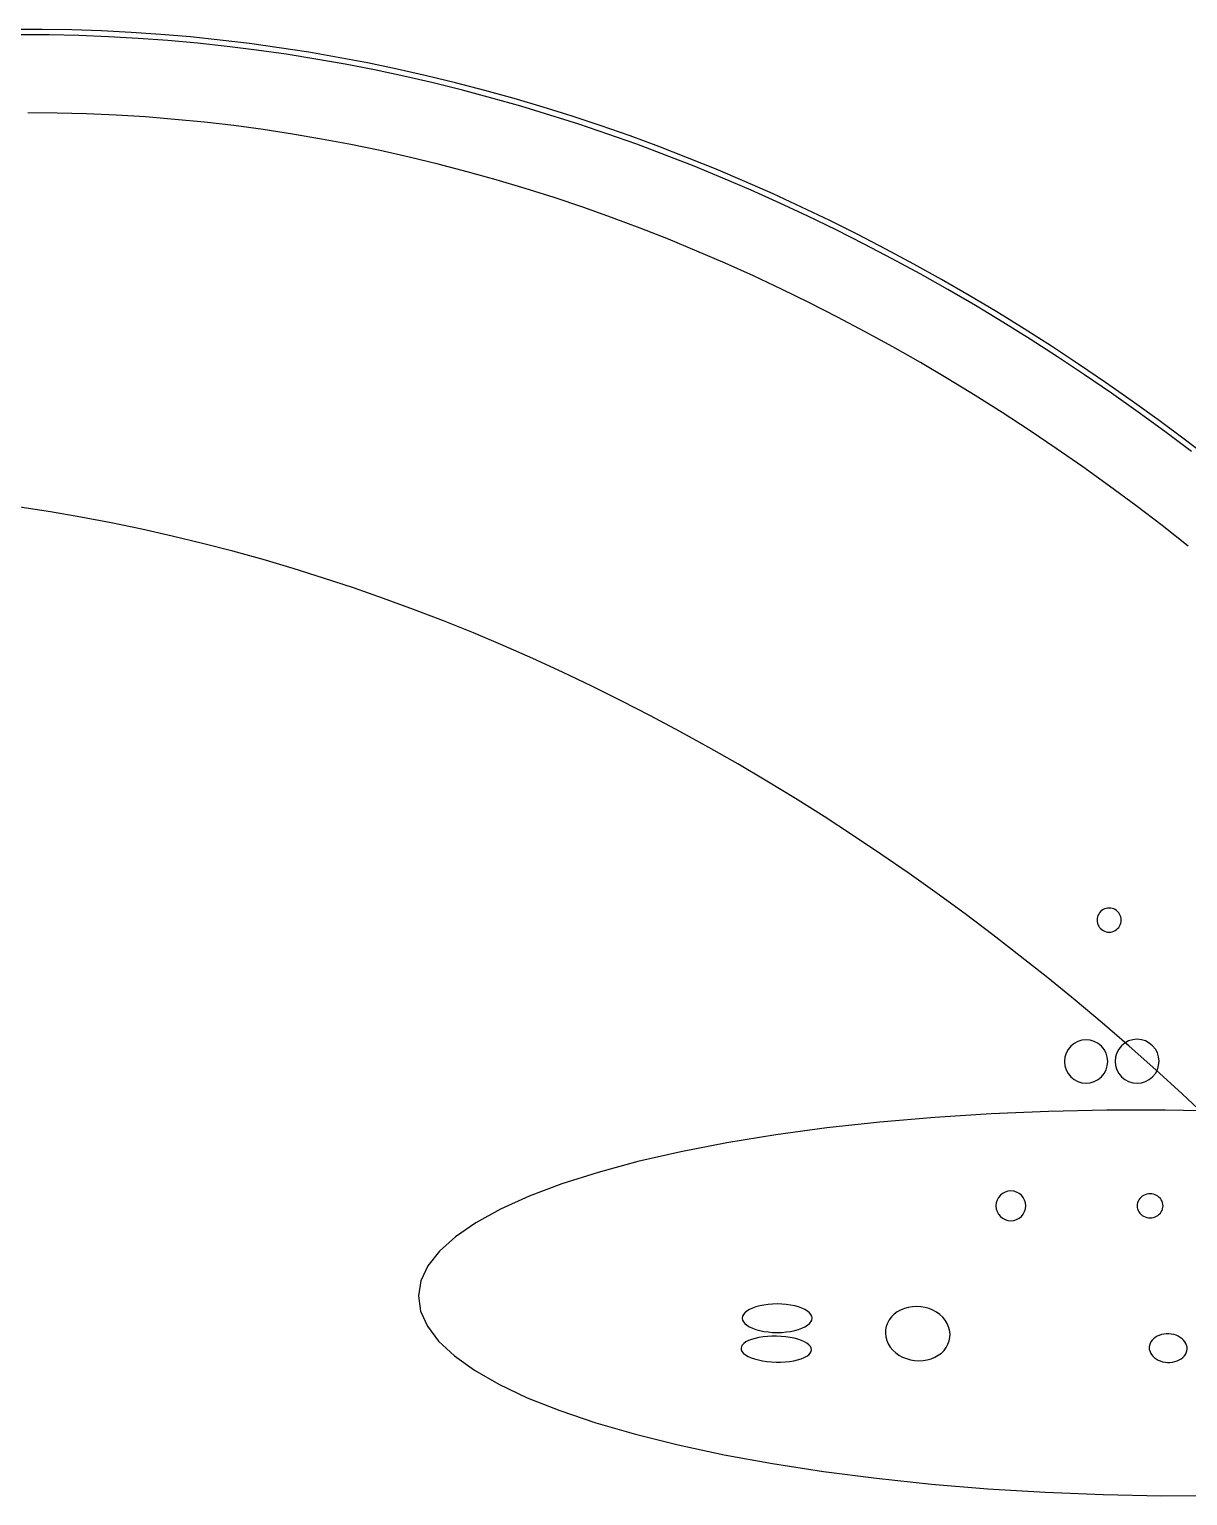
# Model space of a CAD drawing. Extents: x -1 to 217, y -22 to 302.
# Drawn here: x 108 to 157.4, y 239 to 301.6 of the extents above; entities that cross this region are included whole.
import ezdxf

# ---------------------------------------------------------------- set-up
doc = ezdxf.new("R2010")
doc.units = 0

msp = doc.modelspace()

# ---------------------------------------------------------------- linework, layer by layer
at = {"layer": 'CIRCLES'}
for p, q in [((152.714, 258.409), (152.554, 258.323)), ((152.887, 258.461), (152.714, 258.409)), ((153.067, 258.479), (152.887, 258.461)), ((153.247, 258.461), (153.067, 258.479)), ((153.42, 258.409), (153.247, 258.461)), ((153.58, 258.323), (153.42, 258.409)), ((154.884, 258.43), (154.722, 258.343)), ((155.06, 258.483), (154.884, 258.43)), ((155.243, 258.501), (155.06, 258.483)), ((155.426, 258.483), (155.243, 258.501)), ((155.602, 258.43), (155.426, 258.483)), ((155.764, 258.343), (155.602, 258.43)), ((152.214, 257.909), (152.162, 257.736)), ((152.299, 258.069), (152.214, 257.909)), ((152.414, 258.209), (152.299, 258.069)), ((152.554, 258.323), (152.414, 258.209)), ((153.719, 258.209), (153.58, 258.323)), ((153.834, 258.069), (153.719, 258.209)), ((153.919, 257.909), (153.834, 258.069)), ((153.972, 257.736), (153.919, 257.909)), ((154.377, 257.923), (154.323, 257.747)), ((154.463, 258.085), (154.377, 257.923)), ((154.58, 258.227), (154.463, 258.085)), ((154.722, 258.343), (154.58, 258.227)), ((155.906, 258.227), (155.764, 258.343)), ((156.023, 258.085), (155.906, 258.227)), ((156.109, 257.923), (156.023, 258.085)), ((156.163, 257.747), (156.109, 257.923)), ((152.162, 257.736), (152.144, 257.556)), ((152.144, 257.556), (152.162, 257.376)), ((152.162, 257.376), (152.214, 257.203)), ((152.214, 257.203), (152.299, 257.043)), ((153.834, 257.043), (153.919, 257.203)), ((153.919, 257.203), (153.972, 257.376)), ((153.99, 257.556), (153.972, 257.736)), ((153.972, 257.376), (153.99, 257.556)), ((154.323, 257.747), (154.305, 257.564)), ((154.305, 257.564), (154.323, 257.381)), ((154.323, 257.381), (154.377, 257.205)), ((154.377, 257.205), (154.463, 257.043)), ((156.023, 257.043), (156.109, 257.205)), ((156.109, 257.205), (156.163, 257.381)), ((156.181, 257.564), (156.163, 257.747)), ((156.163, 257.381), (156.181, 257.564)), ((152.299, 257.043), (152.414, 256.903)), ((152.414, 256.903), (152.554, 256.789)), ((152.554, 256.789), (152.714, 256.703)), ((152.714, 256.703), (152.887, 256.651)), ((152.887, 256.651), (153.067, 256.633)), ((153.067, 256.633), (153.247, 256.651)), ((153.247, 256.651), (153.42, 256.703)), ((153.42, 256.703), (153.58, 256.789)), ((153.58, 256.789), (153.719, 256.903)), ((153.719, 256.903), (153.834, 257.043)), ((154.463, 257.043), (154.58, 256.901)), ((154.58, 256.901), (154.722, 256.784)), ((154.722, 256.784), (154.884, 256.697)), ((154.884, 256.697), (155.06, 256.644)), ((155.06, 256.644), (155.243, 256.626)), ((155.243, 256.626), (155.426, 256.644)), ((155.426, 256.644), (155.602, 256.697)), ((155.602, 256.697), (155.764, 256.784)), ((155.764, 256.784), (155.906, 256.901)), ((155.906, 256.901), (156.023, 257.043)), ((149.237, 251.52), (149.225, 251.397)), ((149.273, 251.64), (149.237, 251.52)), ((149.332, 251.749), (149.273, 251.64)), ((149.411, 251.846), (149.332, 251.749)), ((149.507, 251.924), (149.411, 251.846)), ((149.617, 251.983), (149.507, 251.924)), ((149.736, 252.019), (149.617, 251.983)), ((149.86, 252.032), (149.736, 252.019)), ((149.984, 252.019), (149.86, 252.032)), ((150.103, 251.983), (149.984, 252.019)), ((150.213, 251.924), (150.103, 251.983)), ((150.309, 251.846), (150.213, 251.924)), ((150.388, 251.749), (150.309, 251.846)), ((150.447, 251.64), (150.388, 251.749)), ((150.483, 251.52), (150.447, 251.64)), ((150.495, 251.397), (150.483, 251.52)), ((149.225, 251.397), (149.237, 251.273)), ((149.237, 251.273), (149.273, 251.153)), ((149.273, 251.153), (149.332, 251.044)), ((149.332, 251.044), (149.411, 250.947)), ((149.411, 250.947), (149.507, 250.869)), ((150.213, 250.869), (150.309, 250.947)), ((150.309, 250.947), (150.388, 251.044)), ((150.388, 251.044), (150.447, 251.153)), ((150.447, 251.153), (150.483, 251.273)), ((150.483, 251.273), (150.495, 251.397)), ((149.507, 250.869), (149.617, 250.81)), ((149.617, 250.81), (149.736, 250.774)), ((149.736, 250.774), (149.86, 250.761)), ((149.86, 250.761), (149.984, 250.774)), ((149.984, 250.774), (150.103, 250.81)), ((150.103, 250.81), (150.213, 250.869))]:
    msp.add_line(p, q, dxfattribs=at)
at = {"layer": 'ELLIPSES'}
for p, q in [((108.535, 301.594), (107.269, 301.594)), ((109.801, 301.572), (108.535, 301.594)), ((111.067, 301.529), (109.801, 301.572)), ((108.837, 301.356), (107.571, 301.362)), ((110.103, 301.329), (108.837, 301.356)), ((111.368, 301.28), (110.103, 301.329)), ((112.332, 301.463), (111.067, 301.529)), ((112.633, 301.209), (111.368, 301.28)), ((113.597, 301.376), (112.332, 301.463)), ((113.897, 301.116), (112.633, 301.209)), ((114.861, 301.267), (113.597, 301.376)), ((115.16, 301.002), (113.897, 301.116)), ((116.124, 301.137), (114.861, 301.267)), ((116.423, 300.866), (115.16, 301.002)), ((117.385, 300.985), (116.124, 301.137)), ((118.646, 300.811), (117.385, 300.985)), ((117.684, 300.708), (116.423, 300.866)), ((118.944, 300.528), (117.684, 300.708)), ((119.905, 300.615), (118.646, 300.811)), ((120.202, 300.327), (118.944, 300.528)), ((121.163, 300.398), (119.905, 300.615)), ((121.459, 300.104), (120.202, 300.327)), ((122.418, 300.159), (121.163, 300.398)), ((122.714, 299.859), (121.459, 300.104)), ((123.672, 299.898), (122.418, 300.159)), ((123.967, 299.592), (122.714, 299.859)), ((124.924, 299.616), (123.672, 299.898)), ((125.218, 299.305), (123.967, 299.592)), ((126.173, 299.313), (124.924, 299.616)), ((126.466, 298.995), (125.218, 299.305)), ((127.42, 298.988), (126.173, 299.313)), ((127.712, 298.664), (126.466, 298.995)), ((128.664, 298.642), (127.42, 298.988)), ((128.955, 298.312), (127.712, 298.664)), ((129.906, 298.274), (128.664, 298.642)), ((109.175, 298.024), (107.918, 298.035)), ((110.431, 297.99), (109.175, 298.024)), ((111.688, 297.934), (110.431, 297.99)), ((112.943, 297.855), (111.688, 297.934)), ((114.198, 297.754), (112.943, 297.855)), ((130.196, 297.938), (128.955, 298.312)), ((131.144, 297.885), (129.906, 298.274)), ((131.433, 297.543), (130.196, 297.938)), ((132.38, 297.475), (131.144, 297.885)), ((115.453, 297.63), (114.198, 297.754)), ((116.706, 297.485), (115.453, 297.63)), ((117.958, 297.316), (116.706, 297.485)), ((119.208, 297.126), (117.958, 297.316)), ((132.667, 297.126), (131.433, 297.543)), ((133.612, 297.043), (132.38, 297.475)), ((120.457, 296.913), (119.208, 297.126)), ((121.704, 296.678), (120.457, 296.913)), ((122.949, 296.421), (121.704, 296.678)), ((133.898, 296.689), (132.667, 297.126)), ((134.84, 296.591), (133.612, 297.043)), ((135.126, 296.23), (133.898, 296.689)), ((136.065, 296.117), (134.84, 296.591)), ((124.192, 296.141), (122.949, 296.421)), ((125.433, 295.839), (124.192, 296.141)), ((136.349, 295.75), (135.126, 296.23)), ((137.287, 295.622), (136.065, 296.117)), ((126.671, 295.516), (125.433, 295.839)), ((127.906, 295.17), (126.671, 295.516)), ((137.569, 295.249), (136.349, 295.75)), ((138.504, 295.106), (137.287, 295.622)), ((129.139, 294.802), (127.906, 295.17)), ((130.369, 294.412), (129.139, 294.802)), ((138.785, 294.727), (137.569, 295.249)), ((139.717, 294.57), (138.504, 295.106)), ((139.997, 294.184), (138.785, 294.727)), ((131.595, 294), (130.369, 294.412)), ((140.926, 294.012), (139.717, 294.57)), ((141.204, 293.62), (139.997, 294.184)), ((132.818, 293.567), (131.595, 294)), ((134.038, 293.111), (132.818, 293.567)), ((142.131, 293.434), (140.926, 294.012)), ((142.407, 293.036), (141.204, 293.62)), ((143.33, 292.835), (142.131, 293.434)), ((135.254, 292.634), (134.038, 293.111)), ((143.605, 292.43), (142.407, 293.036)), ((144.526, 292.216), (143.33, 292.835)), ((136.466, 292.135), (135.254, 292.634)), ((144.799, 291.804), (143.605, 292.43)), ((145.716, 291.576), (144.526, 292.216)), ((137.674, 291.615), (136.466, 292.135)), ((138.877, 291.073), (137.674, 291.615)), ((145.987, 291.158), (144.799, 291.804)), ((146.901, 290.915), (145.716, 291.576)), ((140.077, 290.509), (138.877, 291.073)), ((147.17, 290.491), (145.987, 291.158)), ((141.272, 289.925), (140.077, 290.509)), ((148.081, 290.235), (146.901, 290.915)), ((148.348, 289.804), (147.17, 290.491)), ((142.462, 289.319), (141.272, 289.925)), ((149.255, 289.534), (148.081, 290.235)), ((149.521, 289.097), (148.348, 289.804)), ((143.647, 288.691), (142.462, 289.319)), ((150.424, 288.813), (149.255, 289.534)), ((150.688, 288.369), (149.521, 289.097)), ((144.827, 288.043), (143.647, 288.691)), ((151.587, 288.072), (150.424, 288.813)), ((146.002, 287.374), (144.827, 288.043)), ((151.849, 287.621), (150.688, 288.369)), ((152.744, 287.311), (151.587, 288.072)), ((147.171, 286.683), (146.002, 287.374)), ((153.004, 286.854), (151.849, 287.621)), ((153.896, 286.53), (152.744, 287.311)), ((148.335, 285.972), (147.171, 286.683)), ((154.153, 286.066), (153.004, 286.854)), ((149.494, 285.241), (148.335, 285.972)), ((155.041, 285.729), (153.896, 286.53)), ((155.296, 285.259), (154.153, 286.066)), ((156.18, 284.909), (155.041, 285.729)), ((150.646, 284.488), (149.494, 285.241)), ((156.433, 284.432), (155.296, 285.259)), ((157.312, 284.069), (156.18, 284.909)), ((151.792, 283.715), (150.646, 284.488)), ((157.563, 283.586), (156.433, 284.432)), ((158.437, 283.21), (157.312, 284.069)), ((152.932, 282.922), (151.792, 283.715)), ((154.066, 282.108), (152.932, 282.922)), ((155.193, 281.274), (154.066, 282.108)), ((108.883, 281.002), (107.583, 281.203)), ((110.183, 280.779), (108.883, 281.002)), ((156.313, 280.421), (155.193, 281.274)), ((111.481, 280.534), (110.183, 280.779)), ((112.779, 280.265), (111.481, 280.534)), ((157.427, 279.547), (156.313, 280.421)), ((114.075, 279.974), (112.779, 280.265)), ((115.37, 279.661), (114.075, 279.974)), ((116.664, 279.325), (115.37, 279.661)), ((117.955, 278.967), (116.664, 279.325)), ((119.245, 278.587), (117.955, 278.967)), ((120.532, 278.184), (119.245, 278.587)), ((121.817, 277.759), (120.532, 278.184)), ((123.099, 277.312), (121.817, 277.759)), ((124.379, 276.843), (123.099, 277.312)), ((125.655, 276.352), (124.379, 276.843)), ((126.929, 275.839), (125.655, 276.352)), ((128.199, 275.304), (126.929, 275.839)), ((129.465, 274.748), (128.199, 275.304)), ((130.728, 274.169), (129.465, 274.748)), ((131.986, 273.569), (130.728, 274.169)), ((133.241, 272.948), (131.986, 273.569)), ((134.491, 272.305), (133.241, 272.948)), ((135.737, 271.641), (134.491, 272.305)), ((136.978, 270.956), (135.737, 271.641)), ((138.214, 270.249), (136.978, 270.956)), ((139.445, 269.522), (138.214, 270.249)), ((140.67, 268.774), (139.445, 269.522)), ((141.891, 268.005), (140.67, 268.774)), ((143.105, 267.215), (141.891, 268.005)), ((144.314, 266.405), (143.105, 267.215)), ((145.516, 265.574), (144.314, 266.405)), ((146.713, 264.723), (145.516, 265.574)), ((147.903, 263.852), (146.713, 264.723)), ((153.794, 264.033), (153.738, 263.996)), ((153.854, 264.063), (153.794, 264.033)), ((153.918, 264.085), (153.854, 264.063)), ((153.984, 264.098), (153.918, 264.085)), ((154.051, 264.102), (153.984, 264.098)), ((154.118, 264.098), (154.051, 264.102)), ((154.184, 264.085), (154.118, 264.098)), ((154.248, 264.063), (154.184, 264.085)), ((154.308, 264.033), (154.248, 264.063)), ((154.364, 263.996), (154.308, 264.033)), ((149.086, 262.961), (147.903, 263.852)), ((153.542, 263.656), (153.537, 263.589)), ((153.537, 263.589), (153.542, 263.521)), ((153.555, 263.721), (153.542, 263.656)), ((153.542, 263.521), (153.555, 263.456)), ((153.576, 263.785), (153.555, 263.721)), ((153.555, 263.456), (153.576, 263.392)), ((153.606, 263.845), (153.576, 263.785)), ((153.643, 263.901), (153.606, 263.845)), ((153.688, 263.952), (153.643, 263.901)), ((153.738, 263.996), (153.688, 263.952)), ((154.414, 263.952), (154.364, 263.996)), ((154.459, 263.901), (154.414, 263.952)), ((154.496, 263.845), (154.459, 263.901)), ((154.526, 263.785), (154.496, 263.845)), ((154.547, 263.721), (154.526, 263.785)), ((154.526, 263.392), (154.547, 263.456)), ((154.56, 263.656), (154.547, 263.721)), ((154.547, 263.456), (154.56, 263.521)), ((154.565, 263.589), (154.56, 263.656)), ((154.56, 263.521), (154.565, 263.589)), ((150.263, 262.05), (149.086, 262.961)), ((153.576, 263.392), (153.606, 263.332)), ((153.606, 263.332), (153.643, 263.276)), ((153.643, 263.276), (153.688, 263.225)), ((153.688, 263.225), (153.738, 263.181)), ((153.738, 263.181), (153.794, 263.144)), ((153.794, 263.144), (153.854, 263.114)), ((153.854, 263.114), (153.918, 263.092)), ((153.918, 263.092), (153.984, 263.079)), ((153.984, 263.079), (154.051, 263.075)), ((154.051, 263.075), (154.118, 263.079)), ((154.118, 263.079), (154.184, 263.092)), ((154.184, 263.092), (154.248, 263.114)), ((154.248, 263.114), (154.308, 263.144)), ((154.308, 263.144), (154.364, 263.181)), ((154.364, 263.181), (154.414, 263.225)), ((154.414, 263.225), (154.459, 263.276)), ((154.459, 263.276), (154.496, 263.332)), ((154.496, 263.332), (154.526, 263.392)), ((151.433, 261.119), (150.263, 262.05)), ((152.596, 260.169), (151.433, 261.119)), ((153.751, 259.199), (152.596, 260.169)), ((154.899, 258.21), (153.751, 259.199)), ((156.039, 257.201), (154.899, 258.21)), ((157.172, 256.174), (156.039, 257.201)), ((158.296, 255.128), (157.172, 256.174)), ((149.022, 255.323), (146.619, 255.17)), ((151.47, 255.426), (149.022, 255.323)), ((153.949, 255.478), (151.47, 255.426)), ((156.442, 255.481), (153.949, 255.478)), ((158.935, 255.432), (156.442, 255.481)), ((142.007, 254.719), (139.827, 254.424)), ((144.276, 254.968), (142.007, 254.719)), ((146.619, 255.17), (144.276, 254.968)), ((137.749, 254.084), (135.786, 253.703)), ((139.827, 254.424), (137.749, 254.084)), ((135.786, 253.703), (133.95, 253.281)), ((132.252, 252.823), (130.702, 252.33)), ((133.95, 253.281), (132.252, 252.823)), ((130.702, 252.33), (129.311, 251.806)), ((129.311, 251.806), (128.087, 251.254)), ((155.264, 251.529), (155.249, 251.463)), ((155.287, 251.593), (155.264, 251.529)), ((155.319, 251.653), (155.287, 251.593)), ((155.359, 251.709), (155.319, 251.653)), ((155.407, 251.759), (155.359, 251.709)), ((155.461, 251.803), (155.407, 251.759)), ((155.521, 251.84), (155.461, 251.803)), ((155.586, 251.87), (155.521, 251.84)), ((155.654, 251.892), (155.586, 251.87)), ((155.725, 251.905), (155.654, 251.892)), ((155.797, 251.909), (155.725, 251.905)), ((155.869, 251.905), (155.797, 251.909)), ((155.94, 251.892), (155.869, 251.905)), ((156.009, 251.87), (155.94, 251.892)), ((156.073, 251.84), (156.009, 251.87)), ((156.134, 251.803), (156.073, 251.84)), ((156.188, 251.759), (156.134, 251.803)), ((156.236, 251.709), (156.188, 251.759)), ((156.276, 251.653), (156.236, 251.709)), ((156.308, 251.593), (156.276, 251.653)), ((156.331, 251.529), (156.308, 251.593)), ((156.345, 251.463), (156.331, 251.529)), ((128.087, 251.254), (127.036, 250.677)), ((155.249, 251.463), (155.245, 251.397)), ((155.245, 251.397), (155.249, 251.33)), ((155.249, 251.33), (155.264, 251.264)), ((155.264, 251.264), (155.287, 251.2)), ((155.287, 251.2), (155.319, 251.14)), ((155.319, 251.14), (155.359, 251.084)), ((155.359, 251.084), (155.407, 251.034)), ((155.407, 251.034), (155.461, 250.99)), ((155.461, 250.99), (155.521, 250.953)), ((155.521, 250.953), (155.586, 250.923)), ((155.586, 250.923), (155.654, 250.901)), ((155.654, 250.901), (155.725, 250.888)), ((155.725, 250.888), (155.797, 250.884)), ((155.797, 250.884), (155.869, 250.888)), ((155.869, 250.888), (155.94, 250.901)), ((155.94, 250.901), (156.009, 250.923)), ((156.009, 250.923), (156.073, 250.953)), ((156.073, 250.953), (156.134, 250.99)), ((156.134, 250.99), (156.188, 251.034)), ((156.188, 251.034), (156.236, 251.084)), ((156.236, 251.084), (156.276, 251.14)), ((156.276, 251.14), (156.308, 251.2)), ((156.308, 251.2), (156.331, 251.264)), ((156.331, 251.264), (156.345, 251.33)), ((156.35, 251.397), (156.345, 251.463)), ((156.345, 251.33), (156.35, 251.397)), ((127.036, 250.677), (126.167, 250.079)), ((126.167, 250.079), (125.484, 249.464)), ((125.484, 249.464), (124.991, 248.835)), ((124.991, 248.835), (124.692, 248.196)), ((124.692, 248.196), (124.588, 247.552)), ((124.588, 247.552), (124.68, 246.906)), ((139.145, 247.13), (138.983, 247.086)), ((139.32, 247.165), (139.145, 247.13)), ((139.505, 247.191), (139.32, 247.165)), ((139.696, 247.206), (139.505, 247.191)), ((139.891, 247.212), (139.696, 247.206)), ((140.085, 247.206), (139.891, 247.212)), ((140.276, 247.191), (140.085, 247.206)), ((140.461, 247.165), (140.276, 247.191)), ((140.636, 247.13), (140.461, 247.165)), ((140.798, 247.086), (140.636, 247.13)), ((124.68, 246.906), (124.967, 246.262)), ((138.413, 246.682), (138.4, 246.602)), ((138.4, 246.602), (138.413, 246.523)), ((138.451, 246.76), (138.413, 246.682)), ((138.413, 246.523), (138.451, 246.445)), ((138.513, 246.835), (138.451, 246.76)), ((138.599, 246.907), (138.513, 246.835)), ((138.708, 246.973), (138.599, 246.907)), ((138.836, 247.033), (138.708, 246.973)), ((138.983, 247.086), (138.836, 247.033)), ((140.945, 247.033), (140.798, 247.086)), ((141.073, 246.973), (140.945, 247.033)), ((141.182, 246.907), (141.073, 246.973)), ((141.268, 246.835), (141.182, 246.907)), ((141.33, 246.76), (141.268, 246.835)), ((141.368, 246.682), (141.33, 246.76)), ((141.33, 246.445), (141.368, 246.523)), ((141.381, 246.602), (141.368, 246.682)), ((141.368, 246.523), (141.381, 246.602)), ((144.67, 246.53), (144.596, 246.394)), ((144.765, 246.655), (144.67, 246.53)), ((144.88, 246.768), (144.765, 246.655)), ((145.011, 246.867), (144.88, 246.768)), ((145.158, 246.951), (145.011, 246.867)), ((145.317, 247.016), (145.158, 246.951)), ((145.485, 247.064), (145.317, 247.016)), ((145.661, 247.092), (145.485, 247.064)), ((145.84, 247.101), (145.661, 247.092)), ((146.021, 247.09), (145.84, 247.101)), ((146.198, 247.059), (146.021, 247.09)), ((146.371, 247.009), (146.198, 247.059)), ((146.535, 246.941), (146.371, 247.009)), ((146.689, 246.856), (146.535, 246.941)), ((146.828, 246.755), (146.689, 246.856)), ((146.951, 246.641), (146.828, 246.755)), ((147.057, 246.514), (146.951, 246.641)), ((147.142, 246.377), (147.057, 246.514)), ((124.967, 246.262), (125.448, 245.624)), ((138.451, 246.445), (138.513, 246.369)), ((138.513, 246.369), (138.599, 246.298)), ((138.599, 246.298), (138.708, 246.231)), ((138.708, 246.231), (138.836, 246.171)), ((138.836, 246.171), (138.983, 246.119)), ((138.983, 246.119), (139.145, 246.074)), ((139.145, 246.074), (139.32, 246.039)), ((139.32, 246.039), (139.505, 246.014)), ((139.505, 246.014), (139.696, 245.998)), ((139.696, 245.998), (139.891, 245.993)), ((139.891, 245.993), (140.085, 245.998)), ((140.085, 245.998), (140.276, 246.014)), ((140.276, 246.014), (140.461, 246.039)), ((140.461, 246.039), (140.636, 246.074)), ((140.636, 246.074), (140.798, 246.119)), ((140.798, 246.119), (140.945, 246.171)), ((140.945, 246.171), (141.073, 246.231)), ((141.073, 246.231), (141.182, 246.298)), ((141.182, 246.298), (141.268, 246.369)), ((141.268, 246.369), (141.33, 246.445)), ((144.515, 246.103), (144.509, 245.952)), ((144.509, 245.952), (144.527, 245.801)), ((144.544, 246.251), (144.515, 246.103)), ((144.596, 246.394), (144.544, 246.251)), ((147.205, 246.234), (147.142, 246.377)), ((147.246, 246.085), (147.205, 246.234)), ((147.264, 245.933), (147.246, 246.085)), ((147.258, 245.782), (147.264, 245.933)), ((156.288, 245.902), (156.191, 245.871)), ((156.389, 245.923), (156.288, 245.902)), ((156.493, 245.933), (156.389, 245.923)), ((156.599, 245.934), (156.493, 245.933)), ((156.704, 245.923), (156.599, 245.934)), ((156.806, 245.903), (156.704, 245.923)), ((156.905, 245.873), (156.806, 245.903)), ((125.448, 245.624), (126.12, 244.996)), ((138.361, 245.388), (138.347, 245.316)), ((138.347, 245.316), (138.358, 245.243)), ((138.401, 245.458), (138.361, 245.388)), ((138.466, 245.525), (138.401, 245.458)), ((138.554, 245.588), (138.466, 245.525)), ((138.665, 245.646), (138.554, 245.588)), ((138.796, 245.697), (138.665, 245.646)), ((138.945, 245.742), (138.796, 245.697)), ((139.109, 245.779), (138.945, 245.742)), ((139.286, 245.807), (139.109, 245.779)), ((139.473, 245.826), (139.286, 245.807)), ((139.667, 245.836), (139.473, 245.826)), ((139.863, 245.837), (139.667, 245.836)), ((140.059, 245.828), (139.863, 245.837)), ((140.252, 245.81), (140.059, 245.828)), ((140.438, 245.783), (140.252, 245.81)), ((140.614, 245.747), (140.438, 245.783)), ((140.777, 245.703), (140.614, 245.747)), ((140.924, 245.653), (140.777, 245.703)), ((141.052, 245.596), (140.924, 245.653)), ((141.16, 245.533), (141.052, 245.596)), ((141.246, 245.466), (141.16, 245.533)), ((141.308, 245.397), (141.246, 245.466)), ((141.345, 245.325), (141.308, 245.397)), ((141.356, 245.252), (141.345, 245.325)), ((144.527, 245.801), (144.568, 245.652)), ((144.568, 245.652), (144.631, 245.508)), ((144.631, 245.508), (144.716, 245.371)), ((144.716, 245.371), (144.822, 245.245)), ((147.008, 245.23), (147.103, 245.355)), ((147.103, 245.355), (147.177, 245.491)), ((147.177, 245.491), (147.229, 245.634)), ((147.229, 245.634), (147.258, 245.782)), ((155.773, 245.442), (155.763, 245.363)), ((155.763, 245.363), (155.766, 245.284)), ((155.766, 245.284), (155.783, 245.205)), ((155.798, 245.52), (155.773, 245.442)), ((155.835, 245.593), (155.798, 245.52)), ((155.885, 245.662), (155.835, 245.593)), ((155.947, 245.726), (155.885, 245.662)), ((156.02, 245.782), (155.947, 245.726)), ((156.101, 245.831), (156.02, 245.782)), ((156.191, 245.871), (156.101, 245.831)), ((156.998, 245.833), (156.905, 245.873)), ((157.084, 245.785), (156.998, 245.833)), ((157.161, 245.728), (157.084, 245.785)), ((157.227, 245.665), (157.161, 245.728)), ((157.283, 245.596), (157.227, 245.665)), ((157.326, 245.523), (157.283, 245.596)), ((157.357, 245.446), (157.326, 245.523)), ((157.374, 245.367), (157.357, 245.446)), ((157.366, 245.208), (157.377, 245.287)), ((157.377, 245.287), (157.374, 245.367)), ((126.12, 244.996), (126.978, 244.382)), ((138.358, 245.243), (138.395, 245.172)), ((138.395, 245.172), (138.457, 245.102)), ((138.457, 245.102), (138.542, 245.035)), ((138.542, 245.035), (138.651, 244.973)), ((138.651, 244.973), (138.779, 244.915)), ((138.779, 244.915), (138.926, 244.865)), ((138.926, 244.865), (139.089, 244.821)), ((139.089, 244.821), (139.265, 244.785)), ((139.265, 244.785), (139.451, 244.758)), ((139.451, 244.758), (139.643, 244.74)), ((139.643, 244.74), (139.84, 244.731)), ((139.84, 244.731), (140.036, 244.732)), ((140.036, 244.732), (140.23, 244.742)), ((140.23, 244.742), (140.416, 244.761)), ((140.416, 244.761), (140.594, 244.789)), ((140.594, 244.789), (140.758, 244.826)), ((140.758, 244.826), (140.907, 244.871)), ((140.907, 244.871), (141.038, 244.922)), ((141.038, 244.922), (141.149, 244.98)), ((141.149, 244.98), (141.237, 245.043)), ((141.237, 245.043), (141.302, 245.11)), ((141.302, 245.11), (141.342, 245.18)), ((141.342, 245.18), (141.356, 245.252)), ((144.822, 245.245), (144.945, 245.13)), ((144.945, 245.13), (145.084, 245.029)), ((145.084, 245.029), (145.238, 244.944)), ((145.238, 244.944), (145.402, 244.876)), ((145.402, 244.876), (145.574, 244.826)), ((145.574, 244.826), (145.752, 244.795)), ((145.752, 244.795), (145.933, 244.784)), ((145.933, 244.784), (146.112, 244.793)), ((146.112, 244.793), (146.288, 244.821)), ((146.288, 244.821), (146.456, 244.869)), ((146.456, 244.869), (146.615, 244.935)), ((146.615, 244.935), (146.762, 245.018)), ((146.762, 245.018), (146.893, 245.117)), ((146.893, 245.117), (147.008, 245.23)), ((155.783, 245.205), (155.813, 245.128)), ((155.813, 245.128), (155.857, 245.054)), ((155.857, 245.054), (155.912, 244.985)), ((155.912, 244.985), (155.979, 244.922)), ((155.979, 244.922), (156.056, 244.866)), ((156.056, 244.866), (156.141, 244.817)), ((156.141, 244.817), (156.234, 244.778)), ((156.234, 244.778), (156.333, 244.747)), ((156.333, 244.747), (156.436, 244.727)), ((156.436, 244.727), (156.541, 244.717)), ((156.541, 244.717), (156.647, 244.717)), ((156.647, 244.717), (156.751, 244.727)), ((156.751, 244.727), (156.852, 244.748)), ((156.852, 244.748), (156.948, 244.779)), ((156.948, 244.779), (157.038, 244.819)), ((157.038, 244.819), (157.12, 244.868)), ((157.12, 244.868), (157.192, 244.924)), ((157.192, 244.924), (157.254, 244.988)), ((157.254, 244.988), (157.304, 245.057)), ((157.304, 245.057), (157.342, 245.131)), ((157.342, 245.131), (157.366, 245.208)), ((126.978, 244.382), (128.017, 243.785)), ((128.017, 243.785), (129.231, 243.21)), ((129.231, 243.21), (130.612, 242.661)), ((130.612, 242.661), (132.152, 242.139)), ((132.152, 242.139), (133.841, 241.649)), ((133.841, 241.649), (135.669, 241.193)), ((135.669, 241.193), (137.625, 240.775)), ((137.625, 240.775), (139.696, 240.397)), ((139.696, 240.397), (141.87, 240.061)), ((141.87, 240.061), (144.134, 239.77)), ((144.134, 239.77), (146.473, 239.524)), ((146.473, 239.524), (148.873, 239.326)), ((148.873, 239.326), (151.319, 239.178)), ((151.319, 239.178), (153.796, 239.079)), ((153.796, 239.079), (156.289, 239.03)), ((156.289, 239.03), (158.782, 239.032))]:
    msp.add_line(p, q, dxfattribs=at)

doc.saveas('drawing.dxf')
